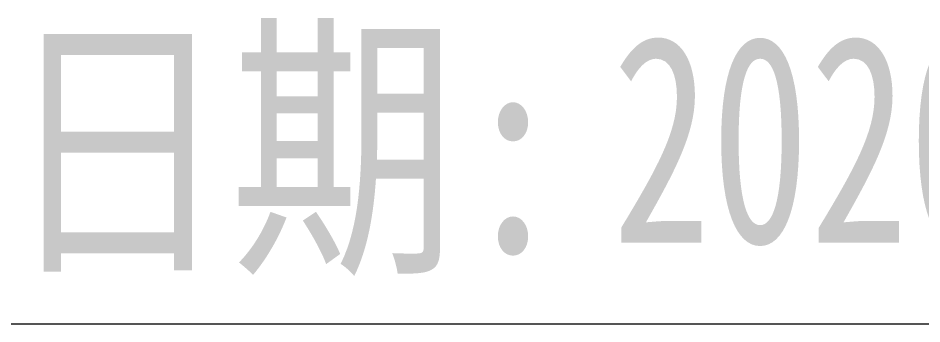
# Model space of a CAD drawing. Header units: millimetres. Extents: x 1333 to 190452, y -42879 to -5704.
# Drawn here: x 180310.2 to 180331.98, y -22807 to -22799.62 of the extents above; entities that cross this region are included whole.
import ezdxf
from ezdxf.enums import TextEntityAlignment as Align

# ---------------------------------------------------------------- set-up
doc = ezdxf.new("R2010")
doc.units = ezdxf.units.MM
doc.header["$LTSCALE"] = 0.5
doc.layers.add('图\\M+19E79\\M+195B6\\M+18E9A', color=7, linetype='Continuous')
doc.layers.add('图框', color=7, linetype='Continuous', lineweight=18)
doc.styles.add('国标', font='simfang.ttf', dxfattribs={"width": 0.8})

# ---------------------------------------------------------------- blocks, each defined once
blk = doc.blocks.new('GZDEH零件A3图框V01版')
at = {"layer": '图框', "linetype": 'Continuous'}
blk.add_line((2882.49, -1832.961), (3272.49, -1832.961), dxfattribs=at)
at = {"layer": '图\\M+19E79\\M+195B6\\M+18E9A', "color": 9, "style": '国标', "width": 0.8}
blk.add_text('日期:', height=2.5, dxfattribs=at).set_placement((3117.713, -1832.097), align=Align.CENTER)
blk = doc.blocks.new('DEH A3')
at = {"layer": '图框'}
blk.add_blockref('GZDEH零件A3图框V01版', (-2857.49, 1846.461), dxfattribs=at)

msp = doc.modelspace()

# ---------------------------------------------------------------- block references
at = {"layer": '图框', "xscale": 2, "yscale": 2, "zscale": 2}
msp.add_blockref('DEH A3', (179796.223, -22833.998), dxfattribs=at)

# ---------------------------------------------------------------- texts
at = {"layer": '图\\M+19E79\\M+195B6\\M+18E9A', "color": 3, "style": '国标', "width": 0.7}
msp.add_text('2020.03.20', height=5, dxfattribs=at).set_placement((180324.509, -22805.038))

doc.saveas('drawing.dxf')
